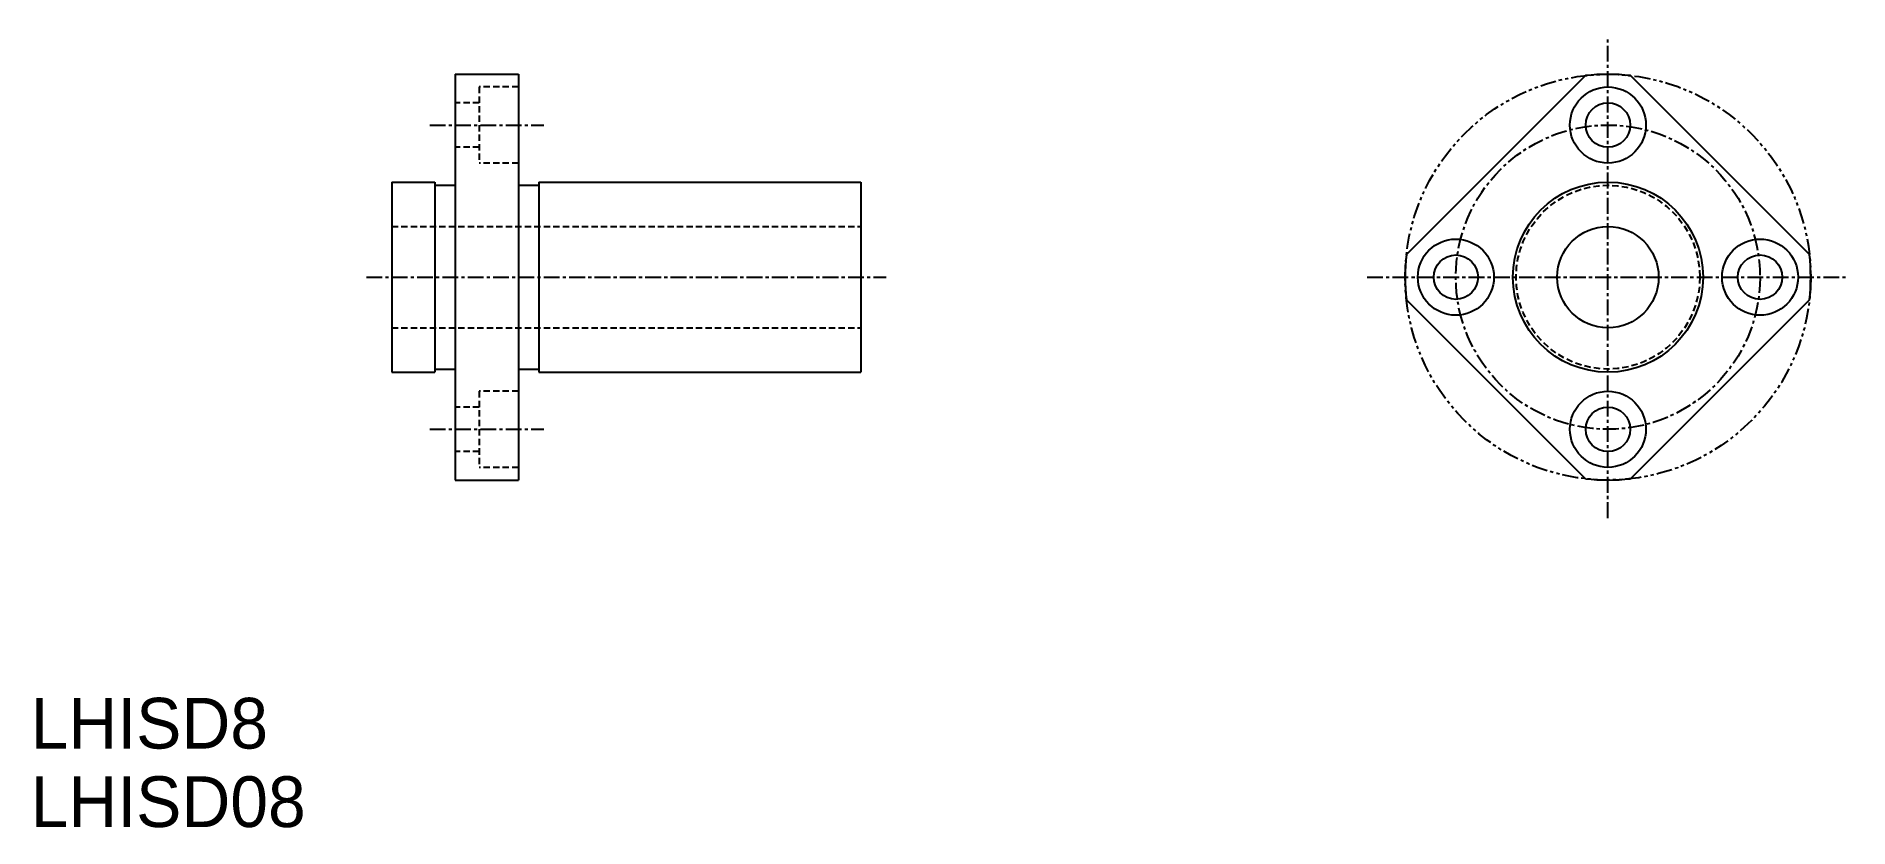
# Model space of a CAD drawing. Extents: x 194 to 337, y 105 to 167.
import ezdxf

# ---------------------------------------------------------------- set-up
doc = ezdxf.new("R2010")
doc.units = 0
for name, pattern in [('CENTER', [2, 1.25, -0.25, 0.25, -0.25]), ('DASHED', [0.75, 0.5, -0.25]), ('PHANTOM', [2.5, 1.25, -0.25, 0.25, -0.25, 0.25, -0.25])]:
    doc.linetypes.add(name, pattern=pattern)
doc.layers.get('0').update_dxf_attribs({"linetype": 'CONTINUOUS'})
doc.layers.add('CENTER', color=1, linetype='CENTER')

msp = doc.modelspace()

# ---------------------------------------------------------------- linework, layer by layer
at = {"color": 7, "linetype": 'CONTINUOUS'}
for p, q in [((227.11, 163.96), (232.11, 163.96)), ((227.11, 163.96), (227.11, 131.96)), ((232.11, 163.96), (232.11, 131.96)), ((316.29, 163.86), (302.17, 149.74)), ((333.97, 149.74), (319.85, 163.86)), ((222.11, 155.46), (225.51, 155.46)), ((222.11, 155.46), (222.11, 140.46)), ((225.51, 155.46), (225.51, 140.46)), ((225.51, 155.21), (227.11, 155.21)), ((232.11, 155.21), (233.71, 155.21)), ((233.71, 155.46), (259.11, 155.46)), ((233.71, 155.46), (233.71, 140.46)), ((259.11, 155.46), (259.11, 140.46)), ((316.29, 132.06), (302.17, 146.18)), ((333.97, 146.18), (319.85, 132.06)), ((222.11, 140.46), (225.51, 140.46)), ((225.51, 140.71), (227.11, 140.71)), ((232.11, 140.71), (233.71, 140.71)), ((233.71, 140.46), (259.11, 140.46)), ((227.11, 131.96), (232.11, 131.96))]:
    msp.add_line(p, q, dxfattribs=at)
at = {"color": 3, "linetype": 'DASHED'}
for p, q in [((229.01, 161.71), (227.11, 161.71)), ((232.11, 162.96), (229.01, 162.96)), ((229.01, 162.96), (229.01, 156.96)), ((229.01, 158.21), (227.11, 158.21)), ((232.11, 156.96), (229.01, 156.96)), ((222.11, 151.96), (259.11, 151.96)), ((222.11, 143.96), (259.11, 143.96)), ((232.11, 138.96), (229.01, 138.96)), ((229.01, 138.96), (229.01, 132.96)), ((229.01, 137.71), (227.11, 137.71)), ((229.01, 134.21), (227.11, 134.21)), ((232.11, 132.96), (229.01, 132.96))]:
    msp.add_line(p, q, dxfattribs=at)
at = {"color": 3, "linetype": 'PHANTOM'}
msp.add_circle((318.07, 147.96), 16, dxfattribs=at)
at = {"color": 7, "linetype": 'CONTINUOUS'}
for centre, radius in [((318.07, 159.96), 3), ((318.07, 159.96), 1.75), ((318.07, 147.96), 7.5), ((318.07, 147.96), 4), ((306.07, 147.96), 3), ((330.07, 147.96), 3), ((306.07, 147.96), 1.75), ((330.07, 147.96), 1.75), ((318.07, 135.96), 3), ((318.07, 135.96), 1.75)]:
    msp.add_circle(centre, radius, dxfattribs=at)
at = {"color": 3, "linetype": 'DASHED'}
msp.add_circle((318.07, 147.96), 7.25, dxfattribs=at)
at = {"color": 7, "linetype": 'CONTINUOUS'}
for start, end in [(83.6248, 96.3752), (173.6248, 186.3752), (353.6248, 6.3752), (263.6248, 276.3752)]:
    msp.add_arc((318.07, 147.96), 16, start, end, dxfattribs=at)
at = {"layer": 'CENTER', "color": 1, "linetype": 'CENTER'}
for p, q in [((318.07, 128.96), (318.07, 166.96)), ((225.11, 159.96), (234.11, 159.96)), ((220.11, 147.96), (261.11, 147.96)), ((299.07, 147.96), (337.07, 147.96)), ((225.11, 135.96), (234.11, 135.96))]:
    msp.add_line(p, q, dxfattribs=at)
msp.add_circle((318.07, 147.96), 12, dxfattribs=at)

# ---------------------------------------------------------------- texts
at = {"color": 7, "linetype": 'CONTINUOUS'}
for s, p in [('LHISD8', (193.62, 110.78)), ('LHISD08', (193.62, 104.59))]:
    msp.add_text(s, height=4, dxfattribs=at).set_placement(p)

doc.saveas('drawing.dxf')
